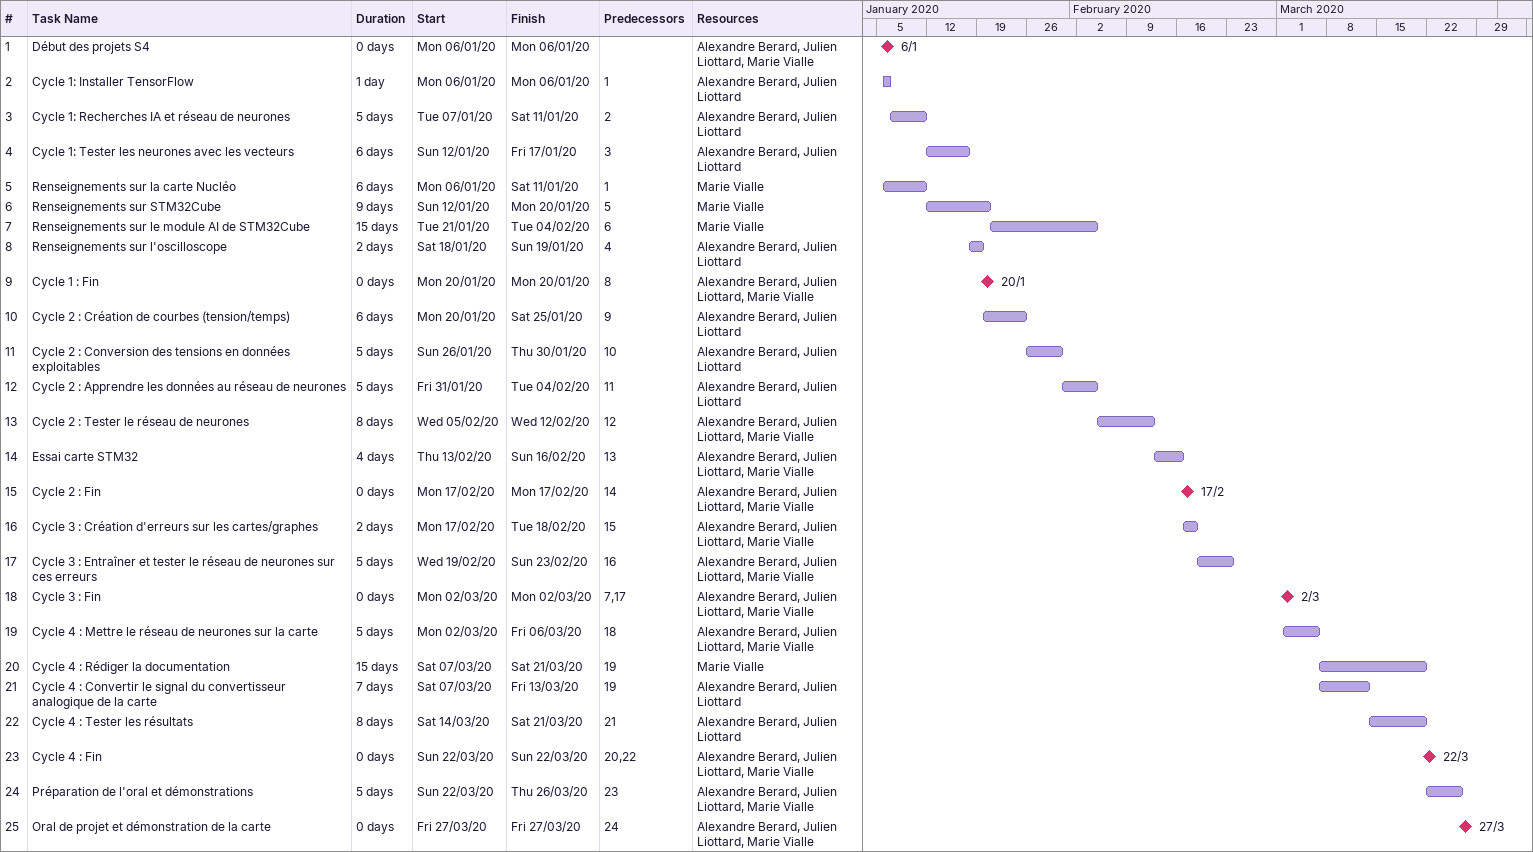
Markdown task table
| ID | Task | Duration | Start | Finish | Predecessors | Resources |
|---|---|---|---|---|---|---|
| 1 | Début des projets S4 | 0d | 2020-01-06 | 2020-01-06 |  | Alexandre Berard, Julien Liottard, Marie Vialle |
| 2 | Cycle 1: Installer TensorFlow | 1d | 2020-01-06 | 2020-01-06 | 1 | Alexandre Berard, Julien Liottard |
| 3 | Cycle 1: Recherches IA et réseau de neurones | 5d | 2020-01-07 | 2020-01-11 | 2 | Alexandre Berard, Julien Liottard |
| 4 | Cycle 1: Tester les neurones avec les vecteurs | 6d | 2020-01-12 | 2020-01-17 | 3 | Alexandre Berard, Julien Liottard |
| 5 | Renseignements sur la carte Nucléo | 6d | 2020-01-06 | 2020-01-11 | 1 | Marie Vialle |
| 6 | Renseignements sur STM32Cube | 9d | 2020-01-12 | 2020-01-20 | 5 | Marie Vialle |
| 7 | Renseignements sur le module AI de STM32Cube | 15d | 2020-01-21 | 2020-02-04 | 6 | Marie Vialle |
| 8 | Renseignements sur l'oscilloscope | 2d | 2020-01-18 | 2020-01-19 | 4 | Alexandre Berard, Julien Liottard |
| 9 | Cycle 1 : Fin | 0d | 2020-01-20 | 2020-01-20 | 8 | Alexandre Berard, Julien Liottard, Marie Vialle |
| 10 | Cycle 2 : Création de courbes (tension/temps) | 6d | 2020-01-20 | 2020-01-25 | 9 | Alexandre Berard, Julien Liottard |
| 11 | Cycle 2 : Conversion des tensions en données exploitables | 5d | 2020-01-26 | 2020-01-30 | 10 | Alexandre Berard, Julien Liottard |
| 12 | Cycle 2 : Apprendre les données au réseau de neurones | 5d | 2020-01-31 | 2020-02-04 | 11 | Alexandre Berard, Julien Liottard |
| 13 | Cycle 2 : Tester le réseau de neurones | 8d | 2020-02-05 | 2020-02-12 | 12 | Alexandre Berard, Julien Liottard, Marie Vialle |
| 14 | Essai carte STM32 | 4d | 2020-02-13 | 2020-02-16 | 13 | Alexandre Berard, Julien Liottard, Marie Vialle |
| 15 | Cycle 2 : Fin | 0d | 2020-02-17 | 2020-02-17 | 14 | Alexandre Berard, Julien Liottard, Marie Vialle |
| 16 | Cycle 3 : Création d'erreurs sur les cartes/graphes | 2d | 2020-02-17 | 2020-02-18 | 15 | Alexandre Berard, Julien Liottard, Marie Vialle |
| 17 | Cycle 3 : Entraîner et tester le réseau de neurones sur ces erreurs | 5d | 2020-02-19 | 2020-02-23 | 16 | Alexandre Berard, Julien Liottard, Marie Vialle |
| 18 | Cycle 3 : Fin | 0d | 2020-03-02 | 2020-03-02 | 7, 17 | Alexandre Berard, Julien Liottard, Marie Vialle |
| 19 | Cycle 4 : Mettre le réseau de neurones sur la carte | 5d | 2020-03-02 | 2020-03-06 | 18 | Alexandre Berard, Julien Liottard, Marie Vialle |
| 20 | Cycle 4 : Rédiger la documentation | 15d | 2020-03-07 | 2020-03-21 | 19 | Marie Vialle |
| 21 | Cycle 4 : Convertir le signal du convertisseur analogique de la carte | 7d | 2020-03-07 | 2020-03-13 | 19 | Alexandre Berard, Julien Liottard |
| 22 | Cycle 4 : Tester les résultats | 8d | 2020-03-14 | 2020-03-21 | 21 | Alexandre Berard, Julien Liottard |
| 23 | Cycle 4 : Fin | 0d | 2020-03-22 | 2020-03-22 | 20, 22 | Alexandre Berard, Julien Liottard, Marie Vialle |
| 24 | Préparation de l'oral et démonstrations | 5d | 2020-03-22 | 2020-03-26 | 23 | Alexandre Berard, Julien Liottard, Marie Vialle |
| 25 | Oral de projet et démonstration de la carte | 0d | 2020-03-27 | 2020-03-27 | 24 | Alexandre Berard, Julien Liottard, Marie Vialle |
